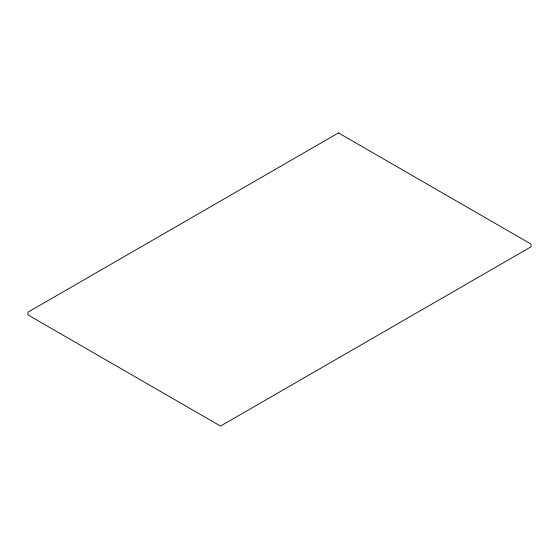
<?xml version="1.0" encoding="UTF-8"?>
<svg xmlns="http://www.w3.org/2000/svg" width="559" height="559" viewBox="0 0 559 559"><rect width="100%" height="100%" fill="white"/><g stroke="black" fill="none" stroke-linecap="round" stroke-linejoin="round"><path stroke-width="0.84" d="M338.474 132.909L27.95 312.188L27.95 314.906L220.526 426.091L531.05 246.812L531.05 244.094L338.474 132.909"/></g></svg>
